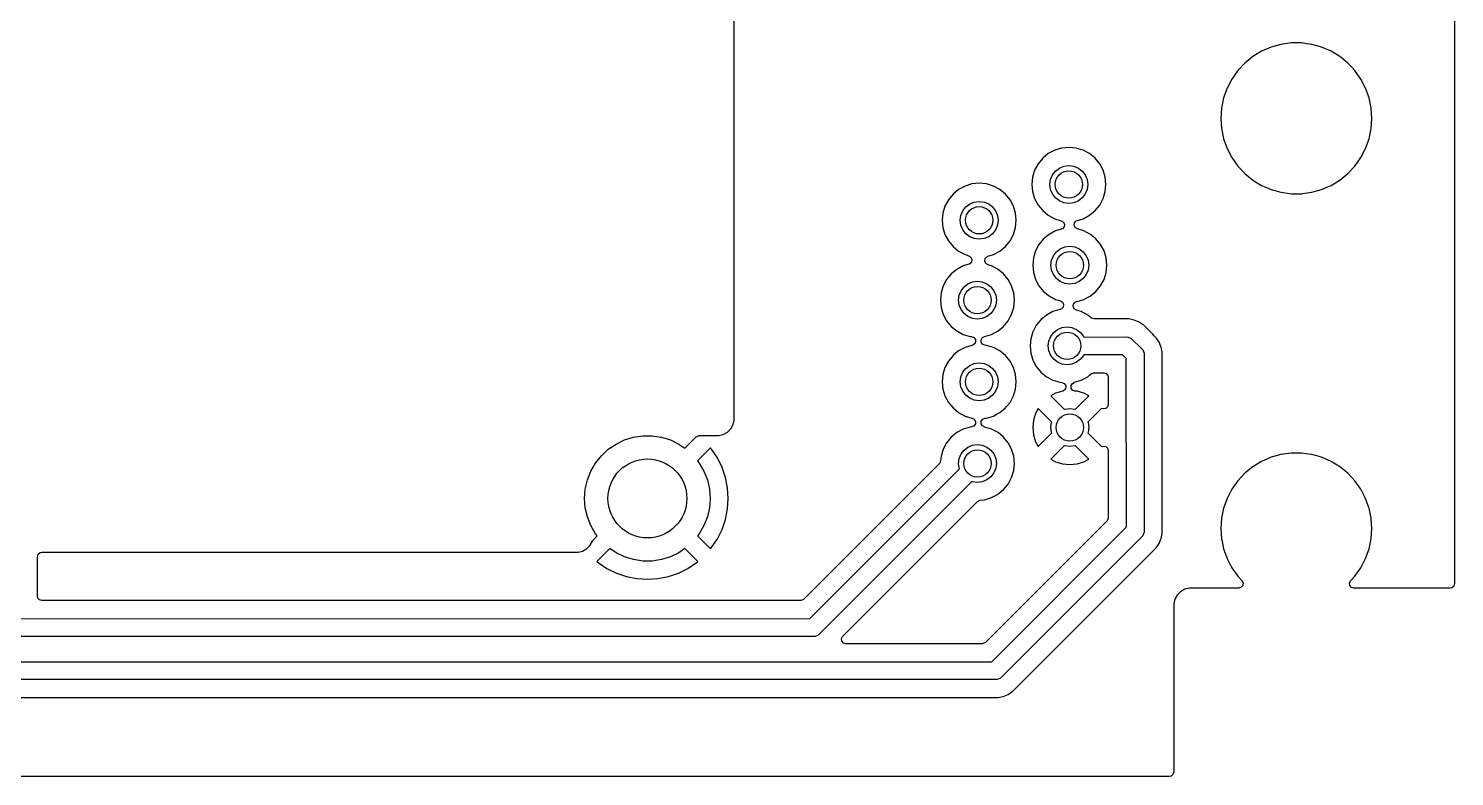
# Model space of a CAD drawing. Extents: x 68 to 141, y -145.2 to -105.
# Drawn here: x 101.25 to 141, y -145.25 to -124.4 of the extents above; entities that cross this region are included whole.
import ezdxf

# ---------------------------------------------------------------- set-up
doc = ezdxf.new("R2010")
doc.units = 0
doc.layers.add('BLACK', color=7, linetype='CONTINUOUS')

msp = doc.modelspace()

# ---------------------------------------------------------------- linework, layer by layer
at = {"layer": 'BLACK', "linetype": 'CONTINUOUS'}
for p, q in [((140.9995, -105.1245), (140.9995, -139.8755)), ((120.922488, -126.90797), (120.922488, -112.434202)), ((136.446321, -124.80747), (136.161642, -124.846599)), ((136.446322, -124.80747), (136.446321, -124.80747)), ((136.733678, -124.80747), (136.446322, -124.80747)), ((136.733679, -124.80747), (136.733678, -124.80747)), ((136.876018, -124.827034), (136.733679, -124.80747)), ((135.375853, -125.187914), (135.15295, -125.369259)), ((135.621382, -125.038604), (135.375853, -125.187914)), ((135.884935, -124.924128), (135.621382, -125.038604)), ((135.884936, -124.924128), (135.884935, -124.924128)), ((135.884939, -124.924126), (135.884936, -124.924128)), ((135.884942, -124.924126), (135.884939, -124.924126)), ((135.953861, -124.904815), (135.884942, -124.924126)), ((136.161635, -124.8466), (135.953861, -124.904815)), ((136.161642, -124.846599), (136.161635, -124.8466)), ((137.018358, -124.846599), (136.876018, -124.827034)), ((137.018359, -124.846599), (137.018358, -124.846599)), ((137.018364, -124.8466), (137.018359, -124.846599)), ((137.165578, -124.887847), (137.018364, -124.8466)), ((137.295058, -124.924126), (137.165578, -124.887847)), ((137.295061, -124.924127), (137.295058, -124.924126)), ((137.295063, -124.924128), (137.295061, -124.924127)), ((137.558617, -125.038604), (137.295063, -124.924128)), ((137.804146, -125.187914), (137.558617, -125.038604)), ((137.839867, -125.216975), (137.804146, -125.187914)), ((138.027053, -125.369262), (137.839867, -125.216975)), ((134.956812, -125.579269), (134.791098, -125.814034)), ((135.15295, -125.369259), (134.956812, -125.579269)), ((138.144554, -125.495075), (138.027053, -125.369262)), ((138.223187, -125.579269), (138.144554, -125.495075)), ((138.388901, -125.814034), (138.223187, -125.579269)), ((134.791098, -125.814034), (134.658894, -126.069176)), ((138.521106, -126.069176), (138.388901, -125.814034)), ((134.562666, -126.339935), (134.504201, -126.621289)), ((134.562667, -126.339932), (134.562666, -126.339935)), ((134.658894, -126.069176), (134.562667, -126.339932)), ((138.617334, -126.339938), (138.521105, -126.069176)), ((138.521105, -126.069176), (138.521106, -126.069176)), ((138.675798, -126.621284), (138.617334, -126.339938)), ((134.504201, -126.621289), (134.484592, -126.90797)), ((138.695408, -126.90797), (138.675798, -126.621284)), ((120.922488, -135.315892), (120.922488, -126.90797)), ((134.484592, -126.90797), (134.504201, -127.19465)), ((134.504201, -127.19465), (134.504201, -127.194654)), ((134.504201, -127.194654), (134.504202, -127.194656)), ((134.504202, -127.194656), (134.510241, -127.223716)), ((138.617334, -127.476002), (138.675798, -127.194656)), ((138.675798, -127.194656), (138.695408, -126.90797)), ((134.510241, -127.223716), (134.562666, -127.476004)), ((134.562666, -127.476004), (134.562667, -127.476007)), ((134.562667, -127.476007), (134.658894, -127.746763)), ((138.521104, -127.746767), (138.617334, -127.476002)), ((129.676178, -127.891218), (129.519665, -128.019665)), ((129.676181, -127.891216), (129.676178, -127.891218)), ((129.854741, -127.795774), (129.676181, -127.891216)), ((130.048502, -127.736997), (129.854741, -127.795774)), ((130.25, -127.717152), (130.048502, -127.736997)), ((130.451497, -127.736997), (130.25, -127.717152)), ((130.645258, -127.795774), (130.451497, -127.736997)), ((130.823818, -127.891216), (130.645258, -127.795774)), ((130.823821, -127.891218), (130.823818, -127.891216)), ((130.980334, -128.019665), (130.823821, -127.891218)), ((134.658894, -127.746763), (134.658893, -127.746763)), ((134.658893, -127.746763), (134.791098, -128.001905)), ((134.791098, -128.001905), (134.956812, -128.23667)), ((138.223189, -128.236668), (138.388901, -128.001906)), ((138.388901, -128.001906), (138.521104, -127.746767)), ((129.295774, -128.354741), (129.236997, -128.548502)), ((129.391216, -128.176181), (129.295774, -128.354741)), ((129.391218, -128.176178), (129.391216, -128.176181)), ((129.519665, -128.019665), (129.391218, -128.176178)), ((129.79328, -128.486313), (129.87709, -128.37709)), ((129.87709, -128.37709), (129.986313, -128.29328)), ((129.986313, -128.29328), (130.113505, -128.240595)), ((130.113505, -128.240595), (130.25, -128.222625)), ((130.25, -128.222625), (130.386495, -128.240595)), ((130.386495, -128.240595), (130.513688, -128.29328)), ((130.513688, -128.29328), (130.62291, -128.37709)), ((130.62291, -128.37709), (130.70672, -128.486313)), ((131.108781, -128.176178), (130.980334, -128.019665)), ((131.108783, -128.176181), (131.108781, -128.176178)), ((131.204225, -128.354741), (131.108783, -128.176181)), ((131.204225, -128.354743), (131.204225, -128.354741)), ((131.204227, -128.354746), (131.204225, -128.354743)), ((131.263002, -128.548501), (131.204227, -128.354746)), ((134.956812, -128.23667), (135.003458, -128.286615)), ((135.003458, -128.286615), (135.152947, -128.446678)), ((138.027053, -128.446678), (138.223189, -128.236668)), ((127.354741, -128.795774), (127.176181, -128.891216)), ((127.548502, -128.736997), (127.354741, -128.795774)), ((127.75, -128.717152), (127.548502, -128.736997)), ((127.951497, -128.736997), (127.75, -128.717152)), ((128.145258, -128.795774), (127.951497, -128.736997)), ((128.323818, -128.891216), (128.145258, -128.795774)), ((129.236997, -128.548502), (129.217152, -128.75)), ((129.217152, -128.75), (129.236997, -128.951497)), ((129.722625, -128.75), (129.740595, -128.613505)), ((129.740595, -128.886495), (129.722625, -128.75)), ((129.740595, -128.613505), (129.79328, -128.486313)), ((130.70672, -128.486313), (130.759405, -128.613505)), ((130.759405, -128.613505), (130.777375, -128.75)), ((130.777375, -128.75), (130.759405, -128.886495)), ((131.282848, -128.75), (131.263002, -128.548501)), ((131.263002, -128.951499), (131.282848, -128.75)), ((135.152947, -128.446678), (135.375853, -128.628025)), ((135.375853, -128.628025), (135.576431, -128.75)), ((135.576431, -128.75), (135.621382, -128.777335)), ((135.621382, -128.777335), (135.808237, -128.858496)), ((137.491713, -128.806395), (137.558617, -128.777335)), ((137.558617, -128.777335), (137.55862, -128.777333)), ((137.55862, -128.777333), (137.558625, -128.777331)), ((137.558625, -128.777331), (137.804147, -128.628025)), ((137.804147, -128.628025), (138.027053, -128.446678)), ((126.891216, -129.176181), (126.795774, -129.354741)), ((126.891218, -129.176178), (126.891216, -129.176181)), ((127.019665, -129.019665), (126.891218, -129.176178)), ((127.176178, -128.891218), (127.019665, -129.019665)), ((127.176181, -128.891216), (127.176178, -128.891218)), ((128.323821, -128.891218), (128.323818, -128.891216)), ((128.480334, -129.019665), (128.323821, -128.891218)), ((128.608781, -129.176178), (128.480334, -129.019665)), ((128.608783, -129.176181), (128.608781, -129.176178)), ((128.704225, -129.354741), (128.608783, -129.176181)), ((129.236997, -128.951497), (129.295774, -129.145258)), ((129.295774, -129.145258), (129.391216, -129.323818)), ((129.79328, -129.013688), (129.740595, -128.886495)), ((129.87709, -129.12291), (129.79328, -129.013688)), ((129.986312, -129.20672), (129.87709, -129.12291)), ((130.62291, -129.12291), (130.513688, -129.20672)), ((130.70672, -129.013688), (130.62291, -129.12291)), ((130.759405, -128.886495), (130.70672, -129.013688)), ((131.108782, -129.32382), (131.204227, -129.145254)), ((131.204227, -129.145254), (131.263002, -128.951499)), ((135.808237, -128.858496), (135.884942, -128.891814)), ((135.884942, -128.891814), (136.161642, -128.969341)), ((136.161642, -128.969341), (136.41192, -129.003741)), ((136.41192, -129.003741), (136.446321, -129.00847)), ((136.446321, -129.00847), (136.446322, -129.00847)), ((136.446322, -129.00847), (136.733679, -129.00847)), ((136.733679, -129.00847), (136.76437, -129.004251)), ((136.76437, -129.004251), (137.018358, -128.969341)), ((137.018358, -128.969341), (137.295058, -128.891814)), ((137.295058, -128.891814), (137.491713, -128.806395)), ((126.736997, -129.548502), (126.717152, -129.75)), ((126.795774, -129.354741), (126.736997, -129.548502)), ((127.240595, -129.613505), (127.29328, -129.486313)), ((127.29328, -129.486313), (127.37709, -129.37709)), ((127.37709, -129.37709), (127.486313, -129.29328)), ((127.486313, -129.29328), (127.613505, -129.240595)), ((127.613505, -129.240595), (127.75, -129.222625)), ((127.75, -129.222625), (127.886495, -129.240595)), ((127.886495, -129.240595), (128.013688, -129.29328)), ((128.013688, -129.29328), (128.12291, -129.37709)), ((128.12291, -129.37709), (128.20672, -129.486313)), ((128.20672, -129.486313), (128.259405, -129.613505)), ((128.704225, -129.354743), (128.704225, -129.354741)), ((128.704227, -129.354746), (128.704225, -129.354743)), ((128.763002, -129.548501), (128.704227, -129.354746)), ((128.782848, -129.75), (128.763002, -129.548501)), ((129.391216, -129.323818), (129.391218, -129.323821)), ((129.391218, -129.323821), (129.519665, -129.480334)), ((129.519665, -129.480334), (129.676178, -129.608781)), ((130.113505, -129.259405), (129.986312, -129.20672)), ((130.25, -129.277375), (130.113505, -129.259405)), ((130.386495, -129.259405), (130.25, -129.277375)), ((130.513688, -129.20672), (130.386495, -129.259405)), ((130.82382, -129.608782), (130.980334, -129.480334)), ((130.980334, -129.480334), (131.108782, -129.32382)), ((126.717152, -129.75), (126.736997, -129.951497)), ((126.736997, -129.951497), (126.795774, -130.145258)), ((127.222625, -129.75), (127.240595, -129.613505)), ((127.240595, -129.886495), (127.222625, -129.75)), ((127.29328, -130.013688), (127.240595, -129.886495)), ((128.259405, -129.886495), (128.20672, -130.013688)), ((128.259405, -129.613505), (128.277375, -129.75)), ((128.277375, -129.75), (128.259405, -129.886495)), ((128.704227, -130.145254), (128.763002, -129.951499)), ((128.763002, -129.951499), (128.782848, -129.75)), ((129.676178, -129.608781), (129.676181, -129.608783)), ((129.676181, -129.608783), (129.854741, -129.704225)), ((129.854741, -129.704225), (129.854743, -129.704225)), ((129.854743, -129.704225), (129.854746, -129.704227)), ((129.854746, -129.704227), (130.039038, -129.760131)), ((130.069147, -129.983701), (130.039037, -129.997451)), ((130.039038, -129.760131), (130.097475, -129.798428)), ((130.115371, -129.931307), (130.069147, -129.983701)), ((130.097475, -129.798428), (130.125931, -129.86224)), ((130.125931, -129.86224), (130.115371, -129.931307)), ((130.399067, -129.887759), (130.409628, -129.818692)), ((130.427524, -129.951571), (130.399067, -129.887759)), ((130.409628, -129.818692), (130.455852, -129.766298)), ((130.48596, -129.989868), (130.427524, -129.951571)), ((130.455852, -129.766298), (130.48596, -129.752548)), ((130.48596, -129.752548), (130.645254, -129.704227)), ((130.670254, -130.045773), (130.48596, -129.989868)), ((130.645254, -129.704227), (130.82382, -129.608782)), ((126.795774, -130.145258), (126.891216, -130.323818)), ((126.891216, -130.323818), (126.891218, -130.323821)), ((126.891218, -130.323821), (127.019665, -130.480334)), ((127.37709, -130.12291), (127.29328, -130.013688)), ((127.486312, -130.20672), (127.37709, -130.12291)), ((127.613505, -130.259405), (127.486312, -130.20672)), ((127.75, -130.277375), (127.613505, -130.259405)), ((127.886495, -130.259405), (127.75, -130.277375)), ((128.013688, -130.20672), (127.886495, -130.259405)), ((128.12291, -130.12291), (128.013688, -130.20672)), ((128.20672, -130.013688), (128.12291, -130.12291)), ((128.480334, -130.480334), (128.608782, -130.32382)), ((128.608782, -130.32382), (128.704227, -130.145254)), ((129.544665, -130.269665), (129.416218, -130.426178)), ((129.701178, -130.141218), (129.544665, -130.269665)), ((129.701181, -130.141216), (129.701178, -130.141218)), ((129.879744, -130.045773), (129.701181, -130.141216)), ((130.039037, -129.997451), (129.879744, -130.045773)), ((130.67026, -130.045775), (130.670254, -130.045773)), ((130.848818, -130.141216), (130.67026, -130.045775)), ((130.848821, -130.141218), (130.848818, -130.141216)), ((131.005334, -130.269665), (130.848821, -130.141218)), ((131.133781, -130.426178), (131.005334, -130.269665)), ((127.019665, -130.480334), (127.176178, -130.608781)), ((127.176178, -130.608781), (127.176181, -130.608783)), ((127.176181, -130.608783), (127.354741, -130.704225)), ((127.354741, -130.704225), (127.354743, -130.704225)), ((127.354743, -130.704225), (127.354746, -130.704227)), ((127.354746, -130.704227), (127.460331, -130.736256)), ((127.460331, -130.736256), (127.518769, -130.774553)), ((127.518769, -130.774553), (127.547225, -130.838365)), ((127.913334, -130.817566), (127.959559, -130.765173)), ((127.959559, -130.765173), (127.98966, -130.751425)), ((127.98966, -130.751425), (128.145254, -130.704227)), ((128.145254, -130.704227), (128.32382, -130.608782)), ((128.32382, -130.608782), (128.480334, -130.480334)), ((129.320774, -130.604741), (129.261997, -130.798502)), ((129.416216, -130.426181), (129.320774, -130.604741)), ((129.416218, -130.426178), (129.416216, -130.426181)), ((129.765595, -130.863505), (129.81828, -130.736313)), ((129.81828, -130.736313), (129.90209, -130.62709)), ((129.90209, -130.62709), (130.011313, -130.54328)), ((130.011313, -130.54328), (130.138505, -130.490595)), ((130.138505, -130.490595), (130.275, -130.472625)), ((130.275, -130.472625), (130.411495, -130.490595)), ((130.411495, -130.490595), (130.538688, -130.54328)), ((130.538688, -130.54328), (130.64791, -130.62709)), ((130.64791, -130.62709), (130.73172, -130.736313)), ((130.73172, -130.736313), (130.784405, -130.863505)), ((131.133783, -130.426181), (131.133781, -130.426178)), ((131.229225, -130.604741), (131.133783, -130.426181)), ((131.229225, -130.604743), (131.229225, -130.604741)), ((131.229227, -130.604746), (131.229225, -130.604743)), ((131.288002, -130.798501), (131.229227, -130.604746)), ((127.126178, -131.116218), (126.969665, -131.244665)), ((127.126181, -131.116216), (127.126178, -131.116218)), ((127.304744, -131.020773), (127.126181, -131.116216)), ((127.460331, -130.973576), (127.304744, -131.020773)), ((127.490441, -130.959826), (127.460331, -130.973576)), ((127.536665, -130.907432), (127.490441, -130.959826)), ((127.547225, -130.838365), (127.536665, -130.907432)), ((127.902773, -130.886633), (127.913334, -130.817566)), ((127.93123, -130.950446), (127.902773, -130.886633)), ((127.989668, -130.988743), (127.93123, -130.950446)), ((128.095255, -131.020773), (127.989668, -130.988743)), ((128.273818, -131.116216), (128.095255, -131.020773)), ((128.273821, -131.116218), (128.273818, -131.116216)), ((128.430334, -131.244665), (128.273821, -131.116218)), ((129.261997, -130.798502), (129.242152, -131)), ((129.242152, -131), (129.261997, -131.201497)), ((129.747625, -131), (129.765595, -130.863505)), ((129.765595, -131.136495), (129.747625, -131)), ((129.81828, -131.263688), (129.765595, -131.136495)), ((130.784405, -131.136495), (130.73172, -131.263688)), ((130.784405, -130.863505), (130.802375, -131)), ((130.802375, -131), (130.784405, -131.136495)), ((131.307848, -131), (131.288002, -130.798501)), ((131.288002, -131.201499), (131.307848, -131)), ((126.745774, -131.579741), (126.686997, -131.773502)), ((126.841216, -131.401181), (126.745774, -131.579741)), ((126.841218, -131.401178), (126.841216, -131.401181)), ((126.969665, -131.244665), (126.841218, -131.401178)), ((127.32709, -131.60209), (127.436313, -131.51828)), ((127.436313, -131.51828), (127.563505, -131.465595)), ((127.563505, -131.465595), (127.7, -131.447625)), ((127.7, -131.447625), (127.836495, -131.465595)), ((127.836495, -131.465595), (127.963688, -131.51828)), ((127.963688, -131.51828), (128.07291, -131.60209)), ((128.558781, -131.401178), (128.430334, -131.244665)), ((128.558783, -131.401181), (128.558781, -131.401178)), ((128.654225, -131.579741), (128.558783, -131.401181)), ((128.654225, -131.579743), (128.654225, -131.579741)), ((128.654227, -131.579746), (128.654225, -131.579743)), ((128.713002, -131.773501), (128.654227, -131.579746)), ((129.261997, -131.201497), (129.320774, -131.395258)), ((129.320774, -131.395258), (129.416216, -131.573818)), ((129.416216, -131.573818), (129.416218, -131.573821)), ((129.416218, -131.573821), (129.544665, -131.730334)), ((129.90209, -131.37291), (129.81828, -131.263688)), ((130.011312, -131.45672), (129.90209, -131.37291)), ((130.138505, -131.509405), (130.011312, -131.45672)), ((130.275, -131.527375), (130.138505, -131.509405)), ((130.411495, -131.509405), (130.275, -131.527375)), ((130.538688, -131.45672), (130.411495, -131.509405)), ((130.64791, -131.37291), (130.538688, -131.45672)), ((130.73172, -131.263688), (130.64791, -131.37291)), ((131.005334, -131.730334), (131.133782, -131.57382)), ((131.133782, -131.57382), (131.229227, -131.395254)), ((131.229227, -131.395254), (131.288002, -131.201499)), ((126.686997, -131.773502), (126.667152, -131.975)), ((126.667152, -131.975), (126.686997, -132.176497)), ((127.172625, -131.975), (127.190595, -131.838505)), ((127.190595, -132.111495), (127.172625, -131.975)), ((127.190595, -131.838505), (127.24328, -131.711313)), ((127.24328, -131.711313), (127.32709, -131.60209)), ((128.07291, -131.60209), (128.15672, -131.711313)), ((128.15672, -131.711313), (128.209405, -131.838505)), ((128.209405, -131.838505), (128.227375, -131.975)), ((128.227375, -131.975), (128.209405, -132.111495)), ((128.732848, -131.975), (128.713002, -131.773501)), ((128.713002, -132.176499), (128.732848, -131.975)), ((129.544665, -131.730334), (129.701178, -131.858781)), ((129.701178, -131.858781), (129.701181, -131.858783)), ((129.701181, -131.858783), (129.879741, -131.954225)), ((129.879741, -131.954225), (129.879743, -131.954225)), ((129.879743, -131.954225), (129.879746, -131.954227)), ((129.879746, -131.954227), (130.016055, -131.995576)), ((130.476499, -132.013002), (130.670254, -131.954227)), ((130.670254, -131.954227), (130.84882, -131.858782)), ((130.84882, -131.858782), (131.005334, -131.730334)), ((126.686997, -132.176497), (126.745774, -132.370258)), ((126.745774, -132.370258), (126.841216, -132.548818)), ((127.24328, -132.238688), (127.190595, -132.111495)), ((127.32709, -132.34791), (127.24328, -132.238688)), ((127.436312, -132.43172), (127.32709, -132.34791)), ((128.07291, -132.34791), (127.963688, -132.43172)), ((128.15672, -132.238688), (128.07291, -132.34791)), ((128.209405, -132.111495), (128.15672, -132.238688)), ((128.616297, -132.441216), (128.654225, -132.370258)), ((128.654225, -132.370257), (128.654227, -132.370254)), ((128.654225, -132.370258), (128.654225, -132.370257)), ((128.654227, -132.370254), (128.713002, -132.176499)), ((129.804741, -132.295774), (129.626181, -132.391216)), ((129.998512, -132.236994), (129.804741, -132.295774)), ((130.00426, -132.235851), (129.998512, -132.236994)), ((130.046165, -132.219146), (130.00426, -132.235851)), ((130.016055, -131.995576), (130.074493, -132.033873)), ((130.092389, -132.166752), (130.046165, -132.219146)), ((130.074493, -132.033873), (130.102949, -132.097685)), ((130.102949, -132.097685), (130.092389, -132.166752)), ((130.372049, -132.152313), (130.38261, -132.083246)), ((130.400506, -132.216126), (130.372049, -132.152313)), ((130.38261, -132.083246), (130.428835, -132.030853)), ((130.458944, -132.254423), (130.400506, -132.216126)), ((130.428835, -132.030853), (130.470751, -132.014145)), ((130.595255, -132.295773), (130.458944, -132.254423)), ((130.470751, -132.014145), (130.476489, -132.013002)), ((130.476489, -132.013002), (130.476499, -132.013002)), ((130.773818, -132.391216), (130.595255, -132.295773)), ((126.841216, -132.548818), (126.841218, -132.548821)), ((126.841218, -132.548821), (126.969665, -132.705334)), ((126.969665, -132.705334), (127.126178, -132.833781)), ((127.563505, -132.484405), (127.436312, -132.43172)), ((127.7, -132.502375), (127.563505, -132.484405)), ((127.836495, -132.484405), (127.7, -132.502375)), ((127.963688, -132.43172), (127.836495, -132.484405)), ((128.27382, -132.833782), (128.430334, -132.705334)), ((128.430334, -132.705334), (128.558782, -132.54882)), ((128.558782, -132.54882), (128.616297, -132.441216)), ((129.341216, -132.676181), (129.245774, -132.854741)), ((129.341218, -132.676178), (129.341216, -132.676181)), ((129.469665, -132.519665), (129.341218, -132.676178)), ((129.626178, -132.391218), (129.469665, -132.519665)), ((129.626181, -132.391216), (129.626178, -132.391218)), ((129.936313, -132.79328), (130.063505, -132.740595)), ((130.063505, -132.740595), (130.2, -132.722625)), ((130.2, -132.722625), (130.336495, -132.740595)), ((130.336495, -132.740595), (130.463688, -132.79328)), ((130.773821, -132.391218), (130.773818, -132.391216)), ((130.871465, -132.471353), (130.773821, -132.391218)), ((130.883091, -132.479815), (130.871465, -132.471353)), ((130.95013, -132.4995), (130.883091, -132.479815)), ((131.923918, -132.4995), (130.95013, -132.4995)), ((131.92392, -132.4995), (131.923918, -132.4995)), ((132.068907, -132.52834), (131.92392, -132.4995)), ((132.068917, -132.528343), (132.068907, -132.52834)), ((132.205488, -132.584912), (132.068917, -132.528343)), ((132.205501, -132.584919), (132.205488, -132.584912)), ((132.250958, -132.615293), (132.205501, -132.584919)), ((132.250959, -132.615293), (132.250958, -132.615293)), ((132.328414, -132.667046), (132.250959, -132.615293)), ((132.328415, -132.667047), (132.328414, -132.667046)), ((132.328416, -132.667048), (132.328415, -132.667047)), ((132.578416, -132.917049), (132.328416, -132.667048)), ((127.126178, -132.833781), (127.126181, -132.833783)), ((127.126181, -132.833783), (127.304741, -132.929225)), ((127.304741, -132.929225), (127.304743, -132.929225)), ((127.304743, -132.929225), (127.304746, -132.929227)), ((127.304746, -132.929227), (127.498501, -132.988002)), ((127.498501, -132.988002), (127.537257, -132.991819)), ((127.537257, -132.991819), (127.602045, -133.017979)), ((127.602045, -133.017979), (127.642404, -133.075013)), ((127.645521, -133.144813), (127.610407, -133.205218)), ((127.642404, -133.075013), (127.645521, -133.144813)), ((127.804478, -133.080183), (127.839594, -133.019779)), ((127.807594, -133.149983), (127.804478, -133.080183)), ((127.847953, -133.207018), (127.807594, -133.149983)), ((127.839594, -133.019779), (127.895931, -132.990631)), ((127.89567, -132.98977), (127.900329, -132.988356)), ((127.895931, -132.990631), (127.89567, -132.98977)), ((127.900329, -132.988356), (127.900715, -132.988157)), ((127.900715, -132.988157), (127.901481, -132.988003)), ((127.901481, -132.988003), (127.901499, -132.988002)), ((127.901499, -132.988002), (128.095254, -132.929227)), ((128.095254, -132.929227), (128.27382, -132.833782)), ((129.186997, -133.048502), (129.167152, -133.25)), ((129.245774, -132.854741), (129.186997, -133.048502)), ((129.672625, -133.25), (129.690595, -133.113505)), ((129.690595, -133.113505), (129.74328, -132.986313)), ((129.74328, -132.986313), (129.82709, -132.87709)), ((129.82709, -132.87709), (129.936313, -132.79328)), ((130.463688, -132.79328), (130.57291, -132.87709)), ((130.57291, -132.87709), (130.65672, -132.986313)), ((130.65672, -132.986313), (130.663778, -133.003354)), ((130.663778, -133.003354), (131.85, -133)), ((131.85, -133), (131.898773, -133.004804)), ((131.898773, -133.004804), (131.988893, -133.042133)), ((131.988893, -133.042133), (131.988934, -133.042174)), ((131.988934, -133.042174), (132.276776, -133.323223)), ((132.640592, -132.979225), (132.578416, -132.917049)), ((132.682952, -133.021585), (132.640592, -132.979225)), ((132.76508, -133.144498), (132.682952, -133.021585)), ((132.765087, -133.144511), (132.76508, -133.144498)), ((132.813751, -133.261998), (132.765087, -133.144511)), ((127.019665, -133.519665), (126.891218, -133.676178)), ((127.176178, -133.391218), (127.019665, -133.519665)), ((127.176181, -133.391216), (127.176178, -133.391218)), ((127.354741, -133.295774), (127.176181, -133.391216)), ((127.548512, -133.236994), (127.354741, -133.295774)), ((127.549305, -133.236837), (127.548512, -133.236994)), ((127.549691, -133.236637), (127.549305, -133.236837)), ((127.55433, -133.23523), (127.549691, -133.236637)), ((127.610407, -133.205218), (127.554069, -133.234371)), ((127.554069, -133.234371), (127.55433, -133.23523)), ((127.912739, -133.23318), (127.847953, -133.207018)), ((127.951497, -133.236997), (127.912739, -133.23318)), ((128.145258, -133.295774), (127.951497, -133.236997)), ((128.323818, -133.391216), (128.145258, -133.295774)), ((128.323821, -133.391218), (128.323818, -133.391216)), ((128.480334, -133.519665), (128.323821, -133.391218)), ((128.608781, -133.676178), (128.480334, -133.519665)), ((129.167152, -133.25), (129.186997, -133.451497)), ((129.186997, -133.451497), (129.245774, -133.645258)), ((129.690595, -133.386495), (129.672625, -133.25)), ((129.74328, -133.513688), (129.690595, -133.386495)), ((129.82709, -133.62291), (129.74328, -133.513688)), ((130.65672, -133.513688), (130.57291, -133.62291)), ((130.662932, -133.49869), (130.65672, -133.513688)), ((131.743744, -133.495634), (130.662932, -133.49869)), ((131.850096, -133.599475), (131.743744, -133.495634)), ((132.276776, -133.323223), (132.307862, -133.361102)), ((132.307862, -133.361102), (132.307867, -133.361107)), ((132.307867, -133.361107), (132.345196, -133.451227)), ((132.345196, -133.451227), (132.35, -138.4)), ((132.821658, -133.281087), (132.813751, -133.261998)), ((132.821658, -133.281091), (132.821658, -133.281087)), ((132.821659, -133.281092), (132.821658, -133.281091)), ((132.8505, -133.426079), (132.821659, -133.281092)), ((132.8505, -133.426082), (132.8505, -133.426079)), ((132.8505, -138.473918), (132.8505, -133.426082)), ((126.795774, -133.854741), (126.736997, -134.048502)), ((126.891216, -133.676181), (126.795774, -133.854741)), ((126.891218, -133.676178), (126.891216, -133.676181)), ((127.29328, -133.986313), (127.37709, -133.87709)), ((127.37709, -133.87709), (127.486313, -133.79328)), ((127.486313, -133.79328), (127.613505, -133.740595)), ((127.613505, -133.740595), (127.75, -133.722625)), ((127.75, -133.722625), (127.886495, -133.740595)), ((127.886495, -133.740595), (128.013688, -133.79328)), ((128.013688, -133.79328), (128.12291, -133.87709)), ((128.12291, -133.87709), (128.20672, -133.986313)), ((128.608783, -133.676181), (128.608781, -133.676178)), ((128.704225, -133.854741), (128.608783, -133.676181)), ((128.704225, -133.854743), (128.704225, -133.854741)), ((128.704227, -133.854746), (128.704225, -133.854743)), ((128.763002, -134.048501), (128.704227, -133.854746)), ((129.245774, -133.645258), (129.341216, -133.823818)), ((129.341216, -133.823818), (129.341218, -133.823821)), ((129.341218, -133.823821), (129.469665, -133.980334)), ((129.936312, -133.70672), (129.82709, -133.62291)), ((130.063505, -133.759405), (129.936312, -133.70672)), ((130.2, -133.777375), (130.063505, -133.759405)), ((130.336495, -133.759405), (130.2, -133.777375)), ((130.463688, -133.70672), (130.336495, -133.759405)), ((130.57291, -133.62291), (130.463688, -133.70672)), ((131.854651, -138.291912), (131.850096, -133.599475)), ((126.736997, -134.048502), (126.717152, -134.25)), ((126.717152, -134.25), (126.736997, -134.451497)), ((127.222625, -134.25), (127.240595, -134.113505)), ((127.240595, -134.386495), (127.222625, -134.25)), ((127.240595, -134.113505), (127.29328, -133.986313)), ((128.20672, -133.986313), (128.259405, -134.113505)), ((128.259405, -134.113505), (128.277375, -134.25)), ((128.277375, -134.25), (128.259405, -134.386495)), ((128.782848, -134.25), (128.763002, -134.048501)), ((128.763002, -134.451499), (128.782848, -134.25)), ((129.469665, -133.980334), (129.626178, -134.108781)), ((129.626178, -134.108781), (129.626181, -134.108783)), ((129.626181, -134.108783), (129.804741, -134.204225)), ((129.804741, -134.204225), (129.804743, -134.204225)), ((129.804743, -134.204225), (129.804746, -134.204227)), ((129.804746, -134.204227), (129.998501, -134.263002)), ((129.998501, -134.263002), (130.055699, -134.268635)), ((130.055699, -134.268635), (130.120485, -134.294795)), ((130.120485, -134.294795), (130.160845, -134.351829)), ((130.160845, -134.351829), (130.163962, -134.421629)), ((130.31107, -134.353873), (130.346185, -134.293468)), ((130.314187, -134.423673), (130.31107, -134.353873)), ((130.346185, -134.293468), (130.396499, -134.267504)), ((130.39567, -134.26477), (130.401497, -134.263002)), ((130.396499, -134.267504), (130.39567, -134.26477)), ((130.401497, -134.263002), (130.401499, -134.263002)), ((130.401499, -134.263002), (130.595254, -134.204227)), ((130.595254, -134.204227), (130.77382, -134.108782)), ((130.77382, -134.108782), (130.822581, -134.068764)), ((130.822581, -134.068764), (130.871465, -134.028647)), ((130.871465, -134.028647), (130.935775, -134.001334)), ((130.935775, -134.001334), (130.95013, -134.0005)), ((130.95013, -134.0005), (131.2255, -134.0005)), ((131.2255, -134.0005), (131.292539, -134.020185)), ((131.292539, -134.020185), (131.338294, -134.072989)), ((131.338294, -134.072989), (131.3495, -134.1245)), ((131.3495, -134.1245), (131.3495, -134.881006)), ((126.736997, -134.451497), (126.795774, -134.645258)), ((126.795774, -134.645258), (126.891216, -134.823818)), ((127.29328, -134.513688), (127.240595, -134.386495)), ((127.37709, -134.62291), (127.29328, -134.513688)), ((127.486312, -134.70672), (127.37709, -134.62291)), ((127.613505, -134.759405), (127.486312, -134.70672)), ((127.75, -134.777375), (127.613505, -134.759405)), ((127.886495, -134.759405), (127.75, -134.777375)), ((128.013688, -134.70672), (127.886495, -134.759405)), ((128.12291, -134.62291), (128.013688, -134.70672)), ((128.20672, -134.513688), (128.12291, -134.62291)), ((128.259405, -134.386495), (128.20672, -134.513688)), ((128.608782, -134.82382), (128.704227, -134.645254)), ((128.704227, -134.645254), (128.763002, -134.451499)), ((129.879942, -134.571235), (129.746248, -134.642695)), ((129.746248, -134.642695), (130.124817, -135.021264)), ((130.079429, -134.510721), (129.879942, -134.571235)), ((130.128848, -134.482034), (130.078663, -134.508198)), ((130.078663, -134.508198), (130.079429, -134.510721)), ((130.163962, -134.421629), (130.128848, -134.482034)), ((130.354545, -134.480708), (130.314187, -134.423673)), ((130.419332, -134.506869), (130.354545, -134.480708)), ((130.476403, -134.51249), (130.419332, -134.506869)), ((130.425182, -135.021264), (130.80375, -134.642695)), ((130.670063, -134.571237), (130.476403, -134.51249)), ((130.80375, -134.642694), (130.670063, -134.571237)), ((130.80375, -134.642695), (130.80375, -134.642694)), ((126.891216, -134.823818), (126.891218, -134.823821)), ((126.891218, -134.823821), (127.019665, -134.980334)), ((127.019665, -134.980334), (127.176178, -135.108781)), ((127.176178, -135.108781), (127.176181, -135.108783)), ((127.176181, -135.108783), (127.354741, -135.204225)), ((128.206582, -135.171447), (128.323818, -135.108783)), ((128.323818, -135.108783), (128.323821, -135.108781)), ((128.323821, -135.108781), (128.480334, -134.980334)), ((128.480334, -134.980334), (128.511231, -134.942686)), ((128.511231, -134.942686), (128.608782, -134.82382)), ((129.321235, -135.129942), (129.26249, -135.323596)), ((129.392695, -134.996248), (129.321235, -135.129942)), ((129.771264, -135.374817), (129.392695, -134.996248)), ((130.124817, -135.021264), (130.138505, -135.015595)), ((130.138505, -135.015595), (130.275, -134.997625)), ((130.275, -134.997625), (130.411495, -135.015595)), ((130.411495, -135.015595), (130.425182, -135.021264)), ((131.157304, -134.996247), (130.778734, -135.374816)), ((131.207307, -135.003664), (131.157304, -134.996247)), ((131.207853, -135.003744), (131.207307, -135.003664)), ((131.277011, -134.9938), (131.207853, -135.003744)), ((131.329815, -134.948045), (131.277011, -134.9938)), ((131.3495, -134.881006), (131.329815, -134.948045)), ((120.822488, -135.557314), (120.88838, -135.443186)), ((120.88838, -135.443186), (120.922488, -135.315892)), ((127.498502, -135.511997), (127.304741, -135.570774)), ((127.354741, -135.204225), (127.354743, -135.204225)), ((127.354743, -135.204225), (127.354746, -135.204227)), ((127.354746, -135.204227), (127.548501, -135.263002)), ((127.53726, -135.50818), (127.498502, -135.511997)), ((127.601181, -135.482697), (127.53726, -135.50818)), ((127.548501, -135.263002), (127.548514, -135.263003)), ((127.548514, -135.263003), (127.549288, -135.263158)), ((127.549288, -135.263158), (127.549663, -135.263354)), ((127.549663, -135.263354), (127.55433, -135.26477)), ((127.55433, -135.26477), (127.554061, -135.265654)), ((127.554061, -135.265654), (127.611201, -135.295539)), ((127.642043, -135.426023), (127.601181, -135.482697)), ((127.611201, -135.295539), (127.645779, -135.356253)), ((127.645779, -135.356253), (127.642043, -135.426023)), ((127.804217, -135.418732), (127.80796, -135.348963)), ((127.838788, -135.47945), (127.804217, -135.418732)), ((127.80796, -135.348963), (127.84883, -135.292293)), ((127.895937, -135.509347), (127.838788, -135.47945)), ((127.84883, -135.292293), (127.912741, -135.266819)), ((127.89567, -135.51023), (127.895937, -135.509347)), ((127.900321, -135.511641), (127.89567, -135.51023)), ((127.900698, -135.511838), (127.900321, -135.511641)), ((127.90149, -135.511995), (127.900698, -135.511838)), ((128.095258, -135.570774), (127.90149, -135.511995)), ((127.912741, -135.266819), (127.951499, -135.263002)), ((127.951499, -135.263002), (128.145254, -135.204227)), ((128.145254, -135.204227), (128.206582, -135.171447)), ((129.26249, -135.323596), (129.242654, -135.525)), ((129.242654, -135.525), (129.26249, -135.726403)), ((129.747625, -135.525), (129.765595, -135.388505)), ((129.765595, -135.661495), (129.747625, -135.525)), ((129.765595, -135.388505), (129.771264, -135.374817)), ((130.778734, -135.374816), (130.784405, -135.388505)), ((130.784405, -135.388505), (130.802375, -135.525)), ((130.802375, -135.525), (130.784405, -135.661495)), ((117.625, -135.984456), (117.860653, -135.870971)), ((117.860653, -135.870971), (118.110588, -135.793876)), ((118.110588, -135.793876), (118.369222, -135.754893)), ((118.369222, -135.754893), (118.630778, -135.754893)), ((118.630778, -135.754893), (118.889412, -135.793876)), ((118.889412, -135.793876), (119.139347, -135.870971)), ((119.139347, -135.870971), (119.375, -135.984456)), ((119.545645, -136.1008), (119.859627, -135.786819)), ((119.859627, -135.786819), (119.92095, -135.753334)), ((119.92095, -135.753334), (119.947308, -135.7505)), ((119.947308, -135.7505), (120.487878, -135.7505)), ((120.487878, -135.7505), (120.48788, -135.7505)), ((120.48788, -135.7505), (120.615174, -135.716392)), ((120.615174, -135.716392), (120.729302, -135.6505)), ((120.729302, -135.6505), (120.822488, -135.557314)), ((126.841216, -135.951181), (126.745774, -136.129741)), ((126.841218, -135.951178), (126.841216, -135.951181)), ((126.969665, -135.794665), (126.841218, -135.951178)), ((127.126178, -135.666218), (126.969665, -135.794665)), ((127.126181, -135.666216), (127.126178, -135.666218)), ((127.304741, -135.570774), (127.126181, -135.666216)), ((128.273818, -135.666216), (128.095258, -135.570774)), ((128.273821, -135.666218), (128.273818, -135.666216)), ((128.430334, -135.794665), (128.273821, -135.666218)), ((128.558781, -135.951178), (128.430334, -135.794665)), ((128.558783, -135.951181), (128.558781, -135.951178)), ((128.654225, -136.129741), (128.558783, -135.951181)), ((129.26249, -135.726403), (129.321237, -135.920063)), ((129.321237, -135.920063), (129.392694, -136.05375)), ((129.392695, -136.05375), (129.771264, -135.675181)), ((129.771264, -135.675181), (129.765595, -135.661495)), ((130.784405, -135.661495), (130.778735, -135.675182)), ((130.778735, -135.675182), (131.157303, -136.05375)), ((117.054082, -136.51419), (117.217159, -136.309698)), ((117.217159, -136.309698), (117.408893, -136.131795)), ((117.408893, -136.131795), (117.625, -135.984456)), ((119.375, -135.984456), (119.545645, -136.1008)), ((120.259593, -136.093958), (119.898642, -136.454908)), ((120.288876, -136.12735), (120.259593, -136.093958)), ((120.452734, -136.37258), (120.288876, -136.12735)), ((126.686997, -136.323502), (126.674615, -136.449212)), ((126.745774, -136.129741), (126.686997, -136.323502)), ((127.190595, -136.388505), (127.24328, -136.261313)), ((127.24328, -136.261313), (127.32709, -136.15209)), ((127.32709, -136.15209), (127.436313, -136.06828)), ((127.436313, -136.06828), (127.563505, -136.015595)), ((127.563505, -136.015595), (127.7, -135.997625)), ((127.7, -135.997625), (127.836495, -136.015595)), ((127.836495, -136.015595), (127.963688, -136.06828)), ((127.963688, -136.06828), (128.07291, -136.15209)), ((128.07291, -136.15209), (128.15672, -136.261313)), ((128.15672, -136.261313), (128.209405, -136.388505)), ((128.654225, -136.129743), (128.654225, -136.129741)), ((128.654227, -136.129746), (128.654225, -136.129743)), ((128.713002, -136.323501), (128.654227, -136.129746)), ((128.732848, -136.525), (128.713002, -136.323501)), ((129.392694, -136.05375), (129.392695, -136.05375)), ((130.124817, -136.028735), (129.746247, -136.407304)), ((130.138505, -136.034405), (130.124817, -136.028735)), ((130.275, -136.052375), (130.138505, -136.034405)), ((130.411495, -136.034405), (130.275, -136.052375)), ((130.425183, -136.028735), (130.411495, -136.034405)), ((130.803751, -136.407303), (130.425183, -136.028735)), ((131.157303, -136.05375), (131.207306, -136.046334)), ((131.207306, -136.046334), (131.276508, -136.055969)), ((131.276508, -136.055969), (131.329515, -136.101488)), ((131.329515, -136.101488), (131.349499, -136.168439)), ((131.349499, -136.168439), (131.3495, -136.168992)), ((131.3495, -136.168992), (131.3495, -138.03777)), ((135.994241, -136.323502), (135.884942, -136.354126)), ((136.161635, -136.2766), (135.994241, -136.323502)), ((136.161642, -136.276599), (136.161635, -136.2766)), ((136.446321, -136.23747), (136.161642, -136.276599)), ((136.446322, -136.23747), (136.446321, -136.23747)), ((136.733678, -136.23747), (136.446322, -136.23747)), ((136.733679, -136.23747), (136.733678, -136.23747)), ((136.863646, -136.255334), (136.733679, -136.23747)), ((137.018358, -136.276599), (136.863646, -136.255334)), ((137.018359, -136.276599), (137.018358, -136.276599)), ((137.018364, -136.2766), (137.018359, -136.276599)), ((137.165578, -136.317847), (137.018364, -136.2766)), ((137.295058, -136.354126), (137.165578, -136.317847)), ((116.827748, -136.984178), (116.923304, -136.740703)), ((116.923304, -136.740703), (117.054082, -136.51419)), ((119.898642, -136.454908), (119.945918, -136.51419)), ((119.945918, -136.51419), (120.076696, -136.740703)), ((120.076696, -136.740703), (120.172252, -136.984178)), ((120.452741, -136.372593), (120.452734, -136.37258)), ((120.583187, -136.637111), (120.452741, -136.372593)), ((120.677994, -136.9164), (120.583187, -136.637111)), ((126.638893, -136.524737), (122.850451, -140.313181)), ((123.028061, -140.850016), (127.196405, -136.675522)), ((126.648453, -136.513999), (126.638893, -136.524737)), ((126.674615, -136.449212), (126.648453, -136.513999)), ((127.172625, -136.525), (127.190595, -136.388505)), ((127.190595, -136.661495), (127.172625, -136.525)), ((127.196405, -136.675522), (127.190595, -136.661495)), ((128.209405, -136.661495), (128.15672, -136.788688)), ((128.209405, -136.388505), (128.227375, -136.525)), ((128.227375, -136.525), (128.209405, -136.661495)), ((128.654227, -136.920254), (128.713002, -136.726499)), ((128.713002, -136.726499), (128.732848, -136.525)), ((129.746247, -136.407304), (129.879936, -136.478762)), ((129.879936, -136.478762), (130.073596, -136.537509)), ((130.073596, -136.537509), (130.275, -136.557345)), ((130.275, -136.557345), (130.476403, -136.537509)), ((130.476403, -136.537509), (130.670061, -136.478763)), ((130.670061, -136.478763), (130.803751, -136.407303)), ((135.375853, -136.617914), (135.15295, -136.799259)), ((135.621382, -136.468604), (135.375853, -136.617914)), ((135.884935, -136.354128), (135.621382, -136.468604)), ((135.884936, -136.354128), (135.884935, -136.354128)), ((135.884939, -136.354126), (135.884936, -136.354128)), ((135.884942, -136.354126), (135.884939, -136.354126)), ((137.295061, -136.354127), (137.295058, -136.354126)), ((137.295063, -136.354128), (137.295061, -136.354127)), ((137.558617, -136.468604), (137.295063, -136.354128)), ((137.804146, -136.617914), (137.558617, -136.468604)), ((137.839867, -136.646975), (137.804146, -136.617914)), ((138.027053, -136.799262), (137.839867, -136.646975)), ((116.769546, -137.239176), (116.827748, -136.984178)), ((120.172252, -136.984178), (120.230454, -137.239176)), ((120.677998, -136.916415), (120.677994, -136.9164)), ((120.735535, -137.205675), (120.677998, -136.916415)), ((127.545391, -137.026902), (123.301777, -141.276777)), ((127.563505, -137.034405), (127.545391, -137.026902)), ((127.7, -137.052375), (127.563505, -137.034405)), ((127.836495, -137.034405), (127.7, -137.052375)), ((127.963688, -136.98172), (127.836495, -137.034405)), ((128.07291, -136.89791), (127.963688, -136.98172)), ((128.15672, -136.788688), (128.07291, -136.89791)), ((128.430334, -137.255334), (128.558782, -137.09882)), ((128.558782, -137.09882), (128.654227, -136.920254)), ((134.956812, -137.009269), (134.791098, -137.244034)), ((135.15295, -136.799259), (134.956812, -137.009269)), ((138.136452, -136.9164), (138.027053, -136.799262)), ((138.223187, -137.009269), (138.136452, -136.9164)), ((138.388901, -137.244034), (138.223187, -137.009269)), ((116.75, -137.5), (116.769546, -137.239176)), ((116.769546, -137.760824), (116.75, -137.5)), ((120.230454, -137.239176), (120.25, -137.5)), ((120.25, -137.5), (120.230454, -137.760824)), ((120.735537, -137.205687), (120.735535, -137.205675)), ((120.754827, -137.5), (120.735537, -137.205687)), ((120.735537, -137.794312), (120.754827, -137.5)), ((127.775782, -137.550383), (127.901499, -137.538002)), ((127.901499, -137.538002), (128.095254, -137.479227)), ((128.095254, -137.479227), (128.130197, -137.46055)), ((128.130197, -137.46055), (128.273818, -137.383783)), ((128.273818, -137.383783), (128.273821, -137.383781)), ((128.273821, -137.383781), (128.310429, -137.353738)), ((128.310429, -137.353738), (128.430334, -137.255334)), ((134.658894, -137.499176), (134.562667, -137.769932)), ((134.791098, -137.244034), (134.658894, -137.499176)), ((138.521106, -137.499176), (138.388901, -137.244034)), ((138.521398, -137.5), (138.521105, -137.499176)), ((138.521105, -137.499176), (138.521106, -137.499176)), ((138.612943, -137.757584), (138.521398, -137.5)), ((116.827748, -138.015822), (116.769546, -137.760824)), ((120.230454, -137.760824), (120.172252, -138.015822)), ((120.677998, -138.083584), (120.735535, -137.794324)), ((120.735535, -137.794324), (120.735537, -137.794312)), ((124.85226, -140.434108), (127.700263, -137.586103)), ((127.700263, -137.586103), (127.761584, -137.55262)), ((127.761584, -137.55262), (127.775782, -137.550383)), ((134.562666, -137.769935), (134.504201, -138.051289)), ((134.562667, -137.769932), (134.562666, -137.769935)), ((138.617334, -137.769938), (138.612943, -137.757584)), ((138.675798, -138.051284), (138.617334, -137.769938)), ((116.923304, -138.259297), (116.827748, -138.015822)), ((117.054082, -138.48581), (116.923304, -138.259297)), ((120.076696, -138.259297), (119.945918, -138.48581)), ((120.172252, -138.015822), (120.076696, -138.259297)), ((120.583187, -138.362888), (120.677994, -138.083599)), ((120.677994, -138.083599), (120.677998, -138.083584)), ((131.313181, -138.125451), (127.925451, -141.513181)), ((128.103038, -142.05001), (131.854651, -138.291912)), ((131.329815, -138.104809), (131.313181, -138.125451)), ((131.3495, -138.03777), (131.329815, -138.104809)), ((134.504201, -138.051289), (134.484592, -138.33797)), ((134.484592, -138.33797), (134.504201, -138.62465)), ((138.695408, -138.33797), (138.675798, -138.051284)), ((138.675798, -138.624656), (138.695408, -138.33797)), ((116.9005, -138.807314), (116.966392, -138.693186)), ((116.966392, -138.693185), (116.970456, -138.686147)), ((116.966392, -138.693186), (116.966392, -138.693185)), ((116.970456, -138.686147), (116.970986, -138.686453)), ((116.970986, -138.686453), (116.993119, -138.653325)), ((116.993119, -138.653325), (117.101355, -138.545088)), ((117.101355, -138.545088), (117.054082, -138.48581)), ((119.945918, -138.48581), (119.898643, -138.54509)), ((119.898643, -138.54509), (120.259593, -138.906039)), ((120.288877, -138.872648), (120.452734, -138.627419)), ((120.452734, -138.627419), (120.452741, -138.627406)), ((120.452741, -138.627406), (120.583187, -138.362888)), ((132.307868, -138.538892), (128.376777, -142.476777)), ((132.329855, -138.48581), (132.307868, -138.538892)), ((132.345196, -138.448773), (132.329855, -138.48581)), ((132.35, -138.4), (132.345196, -138.448773)), ((132.765086, -138.75549), (132.807242, -138.653716)), ((132.807242, -138.653716), (132.821658, -138.618913)), ((132.821658, -138.618913), (132.8505, -138.473918)), ((134.504201, -138.62465), (134.504201, -138.624654)), ((134.504201, -138.624654), (134.504202, -138.624656)), ((134.504202, -138.624656), (134.518443, -138.693186)), ((134.518443, -138.693186), (134.562666, -138.906004)), ((138.617334, -138.906002), (138.675798, -138.624656)), ((101.500499, -139.124499), (101.520183, -139.057461)), ((101.5005, -140.147873), (101.500499, -139.124499)), ((101.520183, -139.057461), (101.572987, -139.011706)), ((101.572987, -139.011706), (101.624499, -139.0005)), ((101.624499, -139.0005), (116.56589, -139.0005)), ((116.56589, -139.0005), (116.565892, -139.0005)), ((116.565892, -139.0005), (116.693186, -138.966392)), ((116.693186, -138.966392), (116.807314, -138.9005)), ((116.807314, -138.9005), (116.9005, -138.807314)), ((117.454352, -138.899198), (117.093958, -139.259593)), ((117.625, -139.015544), (117.454352, -138.899198)), ((117.860653, -139.129029), (117.625, -139.015544)), ((118.110588, -139.206124), (117.860653, -139.129029)), ((119.139347, -139.129029), (118.889412, -139.206124)), ((119.375, -139.015544), (119.139347, -139.129029)), ((119.545646, -138.899199), (119.375, -139.015544)), ((119.906039, -139.259593), (119.545646, -138.899199)), ((120.259593, -138.906039), (120.288877, -138.872648)), ((128.678416, -142.882952), (132.682952, -138.878416)), ((132.682952, -138.878416), (132.764592, -138.756231)), ((132.764592, -138.756231), (132.764609, -138.756207)), ((132.764609, -138.756207), (132.76508, -138.755502)), ((132.76508, -138.755502), (132.765086, -138.75549)), ((134.562666, -138.906004), (134.562667, -138.906007)), ((134.562667, -138.906007), (134.658894, -139.176763)), ((138.521104, -139.176767), (138.617334, -138.906002)), ((117.093958, -139.259593), (117.12735, -139.288876)), ((117.12735, -139.288876), (117.37258, -139.452734)), ((117.37258, -139.452734), (117.372593, -139.452741)), ((117.372593, -139.452741), (117.637111, -139.583187)), ((118.369222, -139.245107), (118.110588, -139.206124)), ((118.630778, -139.245107), (118.369222, -139.245107)), ((118.889412, -139.206124), (118.630778, -139.245107)), ((119.362888, -139.583187), (119.627406, -139.452741)), ((119.627406, -139.452741), (119.627419, -139.452734)), ((119.627419, -139.452734), (119.872648, -139.288877)), ((119.872648, -139.288877), (119.906039, -139.259593)), ((134.658894, -139.176763), (134.658893, -139.176763)), ((134.658893, -139.176763), (134.791098, -139.431905)), ((134.791098, -139.431905), (134.956812, -139.66667)), ((138.223189, -139.666668), (138.388901, -139.431906)), ((138.388901, -139.431906), (138.521104, -139.176767)), ((117.637111, -139.583187), (117.9164, -139.677994)), ((117.9164, -139.677994), (117.916415, -139.677998)), ((117.916415, -139.677998), (118.205675, -139.735535)), ((118.205675, -139.735535), (118.205687, -139.735537)), ((118.205687, -139.735537), (118.5, -139.754827)), ((118.5, -139.754827), (118.794312, -139.735537)), ((118.794312, -139.735537), (118.794324, -139.735535)), ((118.794324, -139.735535), (119.083584, -139.677998)), ((119.083584, -139.677998), (119.083599, -139.677994)), ((119.083599, -139.677994), (119.362888, -139.583187)), ((134.956812, -139.66667), (135.072801, -139.790863)), ((135.096813, -139.922775), (135.053056, -139.977246)), ((135.072801, -139.790863), (135.104173, -139.853294)), ((135.104173, -139.853294), (135.096813, -139.922775)), ((138.075084, -139.857853), (138.104109, -139.794297)), ((138.085028, -139.927011), (138.075084, -139.857853)), ((138.130783, -139.979815), (138.085028, -139.927011)), ((138.104109, -139.794297), (138.107199, -139.790863)), ((138.107199, -139.790863), (138.223187, -139.66667)), ((138.223186, -139.66667), (138.223189, -139.666668)), ((138.223187, -139.66667), (138.223186, -139.66667)), ((140.9995, -139.8755), (140.979815, -139.942539)), ((101.493579, -140.212244), (101.495682, -140.192683)), ((101.504074, -140.277011), (101.493579, -140.212244)), ((101.495682, -140.192683), (101.5005, -140.147873)), ((101.549829, -140.329815), (101.504074, -140.277011)), ((122.850451, -140.313181), (122.789128, -140.346666)), ((133.205596, -140.306812), (133.171488, -140.434108)), ((133.271488, -140.192686), (133.205596, -140.306812)), ((133.27149, -140.192683), (133.271488, -140.192686)), ((133.364671, -140.099502), (133.27149, -140.192683)), ((133.364674, -140.0995), (133.364671, -140.099502)), ((133.4788, -140.033608), (133.364674, -140.0995)), ((133.606096, -139.9995), (133.4788, -140.033608)), ((134.982178, -139.9995), (133.606096, -139.9995)), ((134.986796, -139.999414), (134.982178, -139.9995)), ((135.053056, -139.977246), (134.986796, -139.999414)), ((138.197822, -139.9995), (138.130783, -139.979815)), ((140.8755, -139.9995), (138.197822, -139.9995)), ((140.927011, -139.988294), (140.8755, -139.9995)), ((140.979815, -139.942539), (140.927011, -139.988294)), ((101.616868, -140.3495), (101.549829, -140.329815)), ((122.76277, -140.3495), (101.616868, -140.3495)), ((122.789128, -140.346666), (122.76277, -140.3495)), ((123.948549, -141.337819), (124.85226, -140.434108)), ((133.171488, -140.434108), (133.171488, -145.1255)), ((94.66737, -140.854767), (123.028061, -140.850016)), ((123.173773, -141.345196), (94.66172, -141.349972)), ((123.263893, -141.307867), (123.173773, -141.345196)), ((123.263897, -141.307862), (123.263893, -141.307867)), ((123.301777, -141.276777), (123.263897, -141.307862)), ((123.913492, -141.407853), (123.942517, -141.344297)), ((123.923436, -141.477011), (123.913492, -141.407853)), ((123.969191, -141.529815), (123.923436, -141.477011)), ((123.942517, -141.344297), (123.948549, -141.337819)), ((127.925451, -141.513181), (127.864128, -141.546666)), ((124.03623, -141.5495), (123.969191, -141.529815)), ((127.83777, -141.5495), (124.03623, -141.5495)), ((127.864128, -141.546666), (127.83777, -141.5495)), ((85.607962, -142.054786), (128.103038, -142.05001)), ((128.248773, -142.545196), (85.5, -142.55)), ((128.338893, -142.507867), (128.248773, -142.545196)), ((128.338897, -142.507862), (128.338893, -142.507867)), ((128.376777, -142.476777), (128.338897, -142.507862)), ((85.426082, -143.0505), (128.27392, -143.0505)), ((128.27392, -143.0505), (128.371462, -143.031096)), ((128.371462, -143.031096), (128.418913, -143.021658)), ((128.418913, -143.021658), (128.555495, -142.965084)), ((128.555495, -142.965084), (128.604729, -142.932186)), ((128.604729, -142.932186), (128.678416, -142.882952)), ((133.047488, -145.2495), (75.896488, -145.2495)), ((133.098999, -145.238294), (133.047488, -145.2495)), ((133.151803, -145.192539), (133.098999, -145.238294)), ((133.171488, -145.1255), (133.151803, -145.192539))]:
    msp.add_line(p, q, dxfattribs=at)
at = {"layer": 'BLACK'}
for centre, radius in [((130.25, -128.75), 0.381), ((127.75, -129.75), 0.381), ((130.275, -131), 0.381), ((127.7, -131.975), 0.381), ((130.2, -133.25), 0.381), ((127.75, -134.25), 0.381), ((130.275, -135.525), 0.381), ((127.7, -136.525), 0.381), ((118.5, -137.5), 1.1)]:
    msp.add_circle(centre, radius, dxfattribs=at)

doc.saveas('drawing.dxf')
